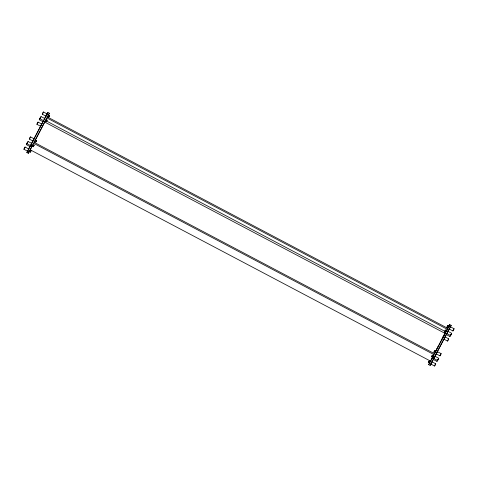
<?xml version="1.0" encoding="UTF-8"?>
<svg xmlns="http://www.w3.org/2000/svg" width="478" height="478" viewBox="0 0 478 478"><rect width="100%" height="100%" fill="white"/><g stroke="black" fill="none" stroke-linecap="round" stroke-linejoin="round"><path stroke-width="0.72" d="M30.216 149.745L29.044 151.968L23.9 149.256L24.444 148.198M24.527 148.09L25.071 147.033L28.286 148.73M30.162 146.674L26.302 144.637L26.846 143.579M30.777 145.754L26.917 143.717L27.461 142.665M27.545 142.552L28.088 141.494L31.948 143.531M33.179 141.135L29.319 139.098L29.863 138.046M29.947 137.933L30.49 136.881L34.35 138.913M40.63 126.282L36.884 124.31L37.427 123.252L38.055 122.087L41.801 124.065M43.008 121.717L39.262 119.739L39.805 118.681M39.901 118.771L41.042 116.602L44.753 118.49L43.582 120.713L39.901 118.771L40.451 117.713M41.066 116.572L40.528 117.606M46.139 116.244L42.279 114.206L42.823 113.149M28.74 148.999L27.581 151.197L27.718 150.911M47.31 114.021L43.45 111.983L42.906 113.041M34.159 138.841L33.143 140.753M32.068 146.411L33.173 144.332M47.119 113.949L46.587 114.983M430.564 361.105L429.465 363.178M434.878 356.224L438.738 358.261L437.567 360.484L432.423 357.765L432.68 357.257L430.535 361.123L30.174 149.787M429.369 363.334L428.694 364.642L430.158 365.413L430.929 363.955M445.556 332.897L444.307 332.24L444.851 331.182M451.178 334.367L451.716 333.339L445.478 330.017L444.934 331.075M447.934 328.332L446.685 327.675L447.229 326.617M447.312 326.51L447.856 325.452L454.1 328.745L453.556 329.802M447.796 328.231L448.86 326.211M430.69 363.979L434.55 366.017L435.094 364.959M448.035 331.397L446.93 333.471M435.177 364.851L435.721 363.794L431.861 361.756M433.092 359.36L436.952 361.398L437.495 360.34M437.567 360.484L438.111 359.426M436.109 353.828L439.969 355.865L440.513 354.807M440.596 354.7L441.14 353.642L437.28 351.605M445.018 336.93L443.859 339.129L447.533 341.071L448.705 338.848L445.03 336.906M446.052 334.469L449.912 336.506L450.455 335.448M446.805 333.56L450.551 335.538L451.095 334.481M451.716 333.339L450.551 335.538M449.183 328.989L452.929 330.967L453.473 329.91M454.088 328.768L452.929 330.967M34.524 141.691L35.605 139.648M446.291 334.439L446.56 333.961M438.738 358.261L438.195 359.319M448.699 338.872L447.533 341.071M46.103 115.861L46.802 114.529M45.189 121.203L45.046 121.49L46.121 119.44M445.55 332.533L447.271 329.282L46.91 117.947L46.211 119.225M433.415 359.169L433.6 358.853M434.03 358.255C433.57 359.193 435.745 355.035 434.729 356.923M30.855 145.151L30.604 145.635L31.668 143.615M432.064 358.177L431.819 358.661L432.01 358.321M44.544 118.628L47.902 112.479L49.365 113.25L28.327 153.307L26.864 152.536L27.885 150.576M28.907 148.616L30.61 145.348M31.626 143.382L32.988 140.771M34.01 138.811L43.719 120.229M26.864 152.536L47.902 112.479M28.327 153.307L29.009 151.998M35.444 139.821L45.159 121.173M431.413 359.414L432.094 358.106M435.834 350.918L438.218 346.341M441.959 339.153L444.343 334.582M435.805 351.157L445.52 332.509M428.694 364.642L449.726 324.586L451.19 325.357L430.158 365.413M431.855 362.145L433.217 359.534M434.58 356.917L436.283 353.654M436.964 352.346L443.763 339.272M445.126 336.661L446.488 334.044M39.889 118.574L40.433 117.516L39.292 119.685M26.929 143.472L27.473 142.414L26.302 144.637M41.108 125.194C39.471 128.355 42.853 121.878 41.192 125.081M43.486 120.623L42.948 121.657L43.57 120.516M30.526 145.521L29.983 146.579L30.759 145.127M46.689 121.012C45.081 124.119 48.409 117.737 46.772 120.904M49.067 116.447C47.459 119.554 50.788 113.167 49.15 116.333M30.688 151.49C29.074 154.609 32.42 148.198 30.771 151.383M36.107 141.339C34.452 144.535 37.846 138.028 36.191 141.231M33.705 145.957C32.092 149.076 35.438 142.665 33.789 145.85M428.85 361.667C427.195 364.863 430.588 358.357 428.933 361.553M431.867 356.134C430.254 359.247 433.6 352.836 431.951 356.02M434.269 351.515C432.614 354.712 436.014 348.199 434.353 351.402M442.933 337.301C441.296 340.461 444.677 333.985 443.016 337.187M450.539 335.335L451.083 334.283L449.941 336.452M437.579 360.233L438.123 359.175L436.952 361.398M44.55 118.855L44.753 118.49M433.391 355.907L433.594 355.542L432.423 357.765M437.262 352.065L437.46 351.7L436.289 353.923M48.356 115.096L49.365 113.25M30.526 149.142L31.93 146.561M448.723 326.432L449.726 324.586M443.751 335.735L444.45 334.457M433.349 355.961L434.054 354.67L33.693 143.334M448.173 330.895L449.177 329.049M451.19 325.357L449.284 328.978M36.92 124.256L38.055 122.087M30.461 136.929L29.349 139.05M28.059 141.548L26.917 143.717M23.93 149.202L25.071 147.033M48.499 114.875L47.453 116.865M446.715 327.621L447.826 325.506M444.343 332.186L445.478 330.017M435.9 351.103L434.855 353.099M431.945 362.031L430.869 364.075M43.45 111.983L42.279 114.206M441.14 353.642L439.969 355.865M435.721 363.794L434.55 366.017M47.406 116.985L447.772 328.32M46.832 121.203L445.215 331.493M44.699 122.051L445.06 333.381M34.195 142.372L434.556 353.708M30.891 145.157L32.355 145.927M432.715 357.263L434.179 358.034"/></g></svg>
